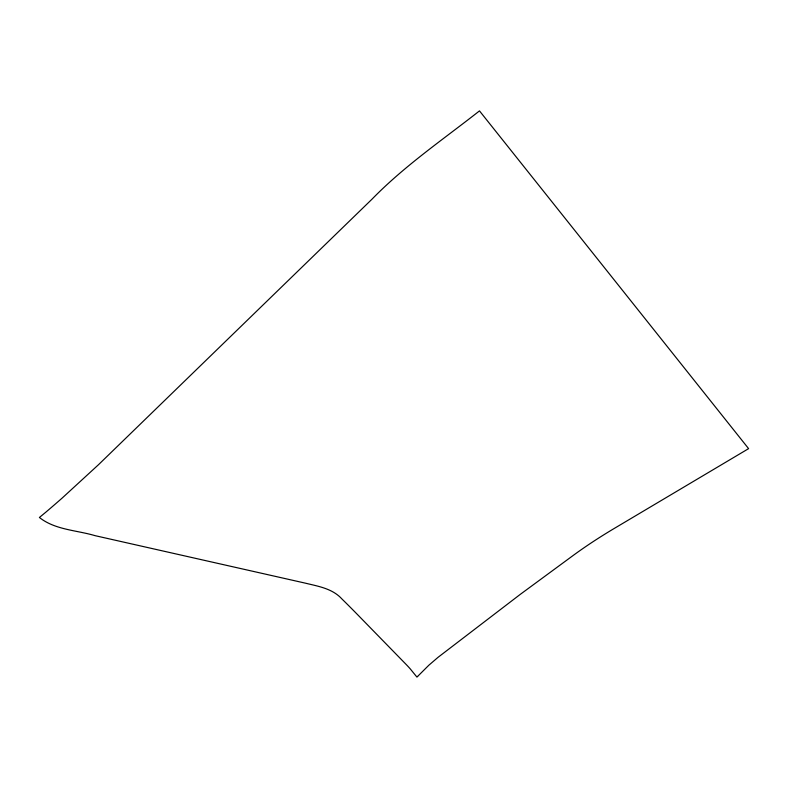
<?xml version="1.0" encoding="UTF-8"?>
<svg xmlns="http://www.w3.org/2000/svg" width="788" height="788" viewBox="0 0 788 788"><rect width="100%" height="100%" fill="white"/><g stroke="black" fill="none" stroke-linecap="round" stroke-linejoin="round"><path stroke-width="1.18" d="M417.591 676.449L416.951 677.109L410.252 668.884A45.458 14.962 54.2 0 0 406.224 664.53L358.244 615.339A728.299 369.001 61.8 0 0 341.844 598.89C332.359 588.469 317.997 586.252 304.995 583.071L95.082 535.663C76.475 530.127 55.18 529.969 39.4 517.48L45.881 512.131A128.03 10.451 -42.7 0 0 62.085 498.134L98.49 464.713L371.995 199.187C404.461 165.835 443.043 139.545 479.488 110.891L579.554 236.43A747.093 0.67 51.5 0 1 595.255 256.139L748.6 448.638L614.354 528.384A335.658 171.035 -43.3 0 0 593.679 541.277A251.943 120.948 -42.4 0 0 573.674 555.097L520.267 594.369L438.059 657.31L428.849 665.22L417.591 676.449"/></g></svg>
